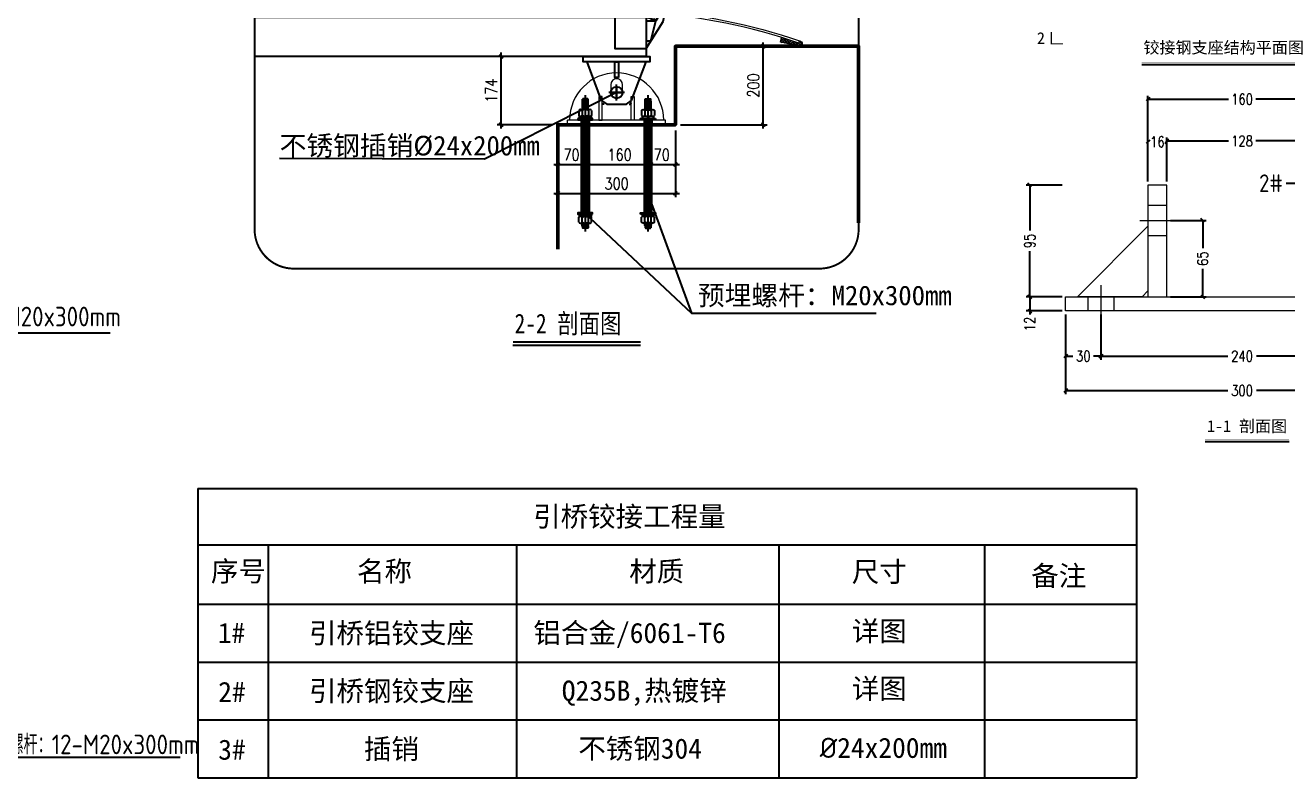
# Model space of a CAD drawing. Extents: x 15372 to 116961, y 24572 to 128109.
# Drawn here: x 33955 to 37174, y 28176 to 30095 of the extents above; entities that cross this region are included whole.
import ezdxf
from ezdxf import colors
from ezdxf.entities.mleader import LeaderData, LeaderLine
from ezdxf.math import Vec2, Vec3

# ---------------------------------------------------------------- set-up
doc = ezdxf.new("R2010")
doc.units = 0
doc.header["$LTSCALE"] = 1000
doc.header["$MEASUREMENT"] = 0
for name, pattern in [('CENTER', [2, 1.25, -0.25, 0.25, -0.25]), ('CENTER2', [28.575, 19.05, -3.175, 3.175, -3.175]), ('DASHDOT', [1, 0.5, -0.25, 0, -0.25]), ('DASHDOT2', [12.7, 6.35, -3.175, 0, -3.175]), ('DIVIDEX2', [63.5, 25.4, -12.7, 0, -12.7, 0, -12.7])]:
    doc.linetypes.add(name, pattern=pattern)
for name, color, linetype in [('100x100铝方通', 3, 'Continuous'), ('BS-Annectent', 115, 'Continuous'), ('BS-Index symbol', 35, 'Continuous'), ('hjh文字', 7, 'Continuous'), ('HR-dimension', 9, 'Continuous'), ('HR-Structure', 5, 'Continuous'), ('HR-Zhuliang', 3, 'Continuous'), ('打印图框', 255, 'Continuous'), ('标注', 9, 'Continuous'), ('连接端梁', 130, 'Continuous'), ('铝条', 31, 'Continuous'), ('铝横梁', 220, 'Continuous'), ('铝通', 4, 'Continuous')]:
    doc.layers.add(name, color=color, linetype=linetype)
for name, color, linetype, lineweight in [('图框', 7, 'Continuous', 13), ('结构', 52, 'Continuous', 18), ('铝斜撑', 241, 'Continuous', 9)]:
    doc.layers.add(name, color=color, linetype=linetype, lineweight=lineweight)
doc.styles.add('Arial', font='')
doc.styles.add('HZTXT', font='txtw.shx', dxfattribs={"width": 0.8, "bigfont": 'hztxtw.shx'})
doc.styles.get("Standard").update_dxf_attribs({"font": 'gbenor.shx', "bigfont": 'gbcbig.shx'})
doc.styles.add('宋体', font='')
doc.styles.add('工程字体', font='', dxfattribs={"width": 0.8})
doc.styles.get('Arial').set_extended_font_data('STXihei')
doc.styles.get('宋体').set_extended_font_data('SimSun')
doc.styles.get('工程字体').set_extended_font_data('SimSun')
doc.dimstyles.new('DIM-3', dxfattribs={"dimscale": 3, "dimtxt": 3, "dimasz": 1, "dimexe": 1, "dimexo": 1, "dimgap": 1, "dimtad": 0, "dimdec": 1, "dimrnd": 0.0005, "dimzin": 9, "dimdsep": 46, "dimtxsty": 'HZTXT', "dimblk": 'OBLIQUE', "dimcen": 0, "dimclrd": 9, "dimclre": 9, "dimclrt": 2, "dimazin": 2, "dimtfac": 1, "dimtdec": 1, "dimtofl": 0, "dimtmove": 0, "dimatfit": 3, "dimldrblk": 'OBLIQUE', "dimfxl": 1, "dimarcsym": 2})
doc.dimstyles.new('HR-A2-DIM10', dxfattribs={"dimscale": 10, "dimtxt": 3, "dimasz": 1, "dimexe": 1, "dimexo": 1.5, "dimgap": 1, "dimtad": 1, "dimdec": 1, "dimdsep": 46, "dimtxsty": 'HZTXT', "dimblk": 'ARCHTICK', "dimcen": 0, "dimdle": 1, "dimclrd": 256, "dimclre": 256, "dimclrt": 6, "dimadec": 1, "dimazin": 0, "dimtfac": 1, "dimtdec": 1, "dimtix": 1, "dimtmove": 2, "dimatfit": 3, "dimfxl": 15, "dimtolj": 1, "dimtzin": 0, "dimarcsym": 1})
doc.dimstyles.new('HR-A3-DIM5', dxfattribs={"dimscale": 5, "dimtxt": 3, "dimasz": 1, "dimexe": 1, "dimexo": 1.5, "dimgap": 1, "dimtad": 1, "dimdec": 1, "dimdsep": 46, "dimtxsty": 'HZTXT', "dimblk": 'ARCHTICK', "dimcen": 0, "dimdle": 1, "dimclrd": 256, "dimclre": 256, "dimclrt": 6, "dimadec": 1, "dimazin": 0, "dimtfac": 1, "dimtdec": 1, "dimtix": 1, "dimtmove": 2, "dimatfit": 3, "dimfxl": 1, "dimtolj": 1, "dimtzin": 0, "dimarcsym": 1})
doc.dimstyles.new('HR-BI-DIM5', dxfattribs={"dimscale": 6, "dimtxt": 5, "dimasz": 1, "dimexe": 1, "dimexo": 1.5, "dimgap": 2, "dimtad": 1, "dimdec": 1, "dimdsep": 46, "dimtxsty": 'HZTXT', "dimcen": 0, "dimdle": 1, "dimclrd": 256, "dimclre": 256, "dimclrt": 2, "dimadec": 1, "dimazin": 0, "dimtfac": 1, "dimtdec": 1, "dimtix": 1, "dimtmove": 2, "dimatfit": 3, "dimfxl": 1, "dimtfill": 1, "dimtolj": 1, "dimtzin": 0, "dimarcsym": 1})

# ---------------------------------------------------------------- blocks, each defined once
blk = doc.blocks.new('A$C46522D11')
for p, q in [((0, 17.1), (8.2, 25.2)), ((2.9, 12.7), (0.5, 15.1)), ((10.4, 12.2), (1.4, 21.3)), ((2.8, 12.8), (9.5, 19.5)), ((5, 12.2), (55.3, 12.2)), ((9.4, 20.3), (5.3, 24.5)), ((9.6, 19.3), (8.9, 25.2)), ((9.3, 12.2), (17.2, 20.1)), ((9.6, 19.3), (55.3, 24.4)), ((17.5, 12.2), (10.4, 19.4)), ((16.4, 12.2), (25.2, 21)), ((24.6, 12.2), (16.7, 20.1)), ((31.6, 12.2), (23.1, 20.8)), ((23.5, 12.2), (33.2, 21.9)), ((38.7, 12.2), (29.5, 21.5)), ((30.5, 12.2), (41.1, 22.8)), ((45.8, 12.2), (35.8, 22.2)), ((37.6, 12.2), (49.1, 23.7)), ((52.9, 12.2), (42.2, 22.9)), ((44.7, 12.2), (55.3, 22.8)), ((55.3, 16.9), (48.5, 23.6)), ((51.8, 12.2), (55.3, 15.7)), ((55.3, 24), (54.9, 24.4)), ((55.3, 12.2), (55.3, 24.4))]:
    blk.add_line(p, q)
at = {"color": 1, "linetype": 'CENTER', "ltscale": 10.16}
for p, q in [((372.9, 11), (394.9, 11)), ((383.9, 0), (383.9, 22))]:
    blk.add_line(p, q, dxfattribs=at)
blk.add_lwpolyline([(399.9, 5.2), (399.9, 25.2, 0.066496), (8.9, 25.2), (9.6, 19.3, -0.065854), (393.9, 19.9), (393.9, 5.2)], format="xyb", close=True)
for radius in [10, 7]:
    blk.add_circle((383.9, 11), radius)
for centre, radius, start, end in [((5, 17.2), 5, 165.5225, 270), ((8.9, 16.2), 9, 90, 165.5225)]:
    blk.add_arc(centre, radius, start, end)
blk = doc.blocks.new('A$C848c3b45')
at = {"layer": '图框', "lineweight": 0, "xscale": -1, "rotation": 359.6607206610116}
blk.add_blockref('A$C46522D11', (383.8, -13.3), dxfattribs=at)
blk = doc.blocks.new('_ArchTick')
at = {"color": 0, "linetype": 'ByBlock', "const_width": 0.4}
blk.add_lwpolyline([(-0.5, -0.5), (0.5, 0.5)], dxfattribs=at)
blk = doc.blocks.new('*D556')
at = {"layer": 'Defpoints', "color": 0, "ltscale": 1.5, "transparency": 16777216}
for p in [(35312.8, 29841, 0), (35612.8, 29841, 0), (35612.8, 29665.9)]:
    blk.add_point(p, dxfattribs=at)
at = {"layer": 'HR-dimension', "lineweight": -2, "ltscale": 1.5, "transparency": 16777216}
for p, q in [((35312.8, 29826), (35312.8, 29655.9)), ((35612.8, 29826), (35612.8, 29655.9)), ((35302.8, 29665.9), (35622.8, 29665.9))]:
    blk.add_line(p, q, dxfattribs=at)
at = {"layer": 'HR-dimension', "lineweight": -2, "ltscale": 1.5, "transparency": 16777216, "xscale": 10, "yscale": 10, "zscale": 10, "rotation": 180}
blk.add_blockref('_ArchTick', (35312.8, 29665.9), dxfattribs=at)
at = {"layer": 'HR-dimension', "lineweight": -2, "ltscale": 1.5, "transparency": 16777216, "xscale": 10, "yscale": 10, "zscale": 10}
blk.add_blockref('_ArchTick', (35612.8, 29665.9), dxfattribs=at)
at = {"layer": 'HR-dimension', "color": 6, "ltscale": 1.5, "transparency": 16777216, "insert": (35462.8, 29690.9), "char_height": 30, "attachment_point": 5, "style": 'HZTXT'}
blk.add_mtext('\\A1;300', dxfattribs=at)
blk = doc.blocks.new('*D557')
at = {"layer": 'Defpoints', "color": 0, "ltscale": 1.5, "transparency": 16777216}
for p in [(35612.8, 30041, 0), (35836.6, 30041), (35610.3, 29841, 0)]:
    blk.add_point(p, dxfattribs=at)
at = {"layer": 'HR-dimension', "lineweight": -2, "ltscale": 1.5, "transparency": 16777216}
for p, q in [((35627.8, 30041), (35846.6, 30041)), ((35836.6, 29831), (35836.6, 30051)), ((35625.3, 29841), (35846.6, 29841))]:
    blk.add_line(p, q, dxfattribs=at)
at = {"layer": 'HR-dimension', "lineweight": -2, "ltscale": 1.5, "transparency": 16777216, "xscale": 10, "yscale": 10, "zscale": 10}
for p, rotation in [((35836.6, 30041), 90), ((35836.6, 29841), 270)]:
    blk.add_blockref('_ArchTick', p, dxfattribs=dict(at, rotation=rotation))
at = {"layer": 'HR-dimension', "color": 6, "ltscale": 1.5, "transparency": 16777216, "insert": (35811.6, 29941), "char_height": 30, "attachment_point": 5, "rotation": 90, "style": 'HZTXT'}
blk.add_mtext('\\A1;200', dxfattribs=at)
blk = doc.blocks.new('*D490')
at = {"layer": 'Defpoints', "color": 0, "ltscale": 1.5, "transparency": 16777216}
for p in [(35168.2, 30015), (35372.8, 30015, 0), (35312.8, 29841, 0)]:
    blk.add_point(p, dxfattribs=at)
at = {"layer": 'HR-dimension', "lineweight": -2, "ltscale": 1.5, "transparency": 16777216}
for p, q in [((35357.8, 30015), (35158.2, 30015)), ((35168.2, 29831), (35168.2, 30025)), ((35297.8, 29841), (35158.2, 29841))]:
    blk.add_line(p, q, dxfattribs=at)
at = {"layer": 'HR-dimension', "lineweight": -2, "ltscale": 1.5, "transparency": 16777216, "xscale": 10, "yscale": 10, "zscale": 10}
for p, rotation in [((35168.2, 30015), 90), ((35168.2, 29841), 270)]:
    blk.add_blockref('_ArchTick', p, dxfattribs=dict(at, rotation=rotation))
at = {"layer": 'HR-dimension', "color": 6, "ltscale": 1.5, "transparency": 16777216, "insert": (35143.2, 29928), "char_height": 30, "attachment_point": 5, "rotation": 90, "style": 'HZTXT'}
blk.add_mtext('\\A1;174', dxfattribs=at)
blk = doc.blocks.new('*U271')
blk.add_line((0, 0), (32.53, 0))
at = {"const_width": 0.5}
blk.add_lwpolyline([(0, 0.75), (32.53, 0.75)], dxfattribs=at)
at = {"style": '工程字体', "width": 0.8}
blk.add_attdef('图名标注', (0.42, 3), '', height=5, dxfattribs=at)
blk = doc.blocks.new('*D495')
at = {"layer": 'Defpoints', "color": 0, "ltscale": 1.5, "transparency": 16777216}
for p in [(35312.8, 29841, 0), (35382.8, 29841, 0), (35382.8, 29739.6)]:
    blk.add_point(p, dxfattribs=at)
at = {"layer": 'HR-dimension', "lineweight": -2, "ltscale": 1.5, "transparency": 16777216}
for p, q in [((35312.8, 29826), (35312.8, 29729.6)), ((35382.8, 29826), (35382.8, 29729.6)), ((35302.8, 29739.6), (35392.8, 29739.6))]:
    blk.add_line(p, q, dxfattribs=at)
at = {"layer": 'HR-dimension', "lineweight": -2, "ltscale": 1.5, "transparency": 16777216, "xscale": 10, "yscale": 10, "zscale": 10, "rotation": 180}
blk.add_blockref('_ArchTick', (35312.8, 29739.6), dxfattribs=at)
at = {"layer": 'HR-dimension', "lineweight": -2, "ltscale": 1.5, "transparency": 16777216, "xscale": 10, "yscale": 10, "zscale": 10}
blk.add_blockref('_ArchTick', (35382.8, 29739.6), dxfattribs=at)
at = {"layer": 'HR-dimension', "color": 6, "ltscale": 1.5, "transparency": 16777216, "insert": (35347.8, 29764.6), "char_height": 30, "attachment_point": 5, "style": 'HZTXT'}
blk.add_mtext('\\A1;70', dxfattribs=at)
blk = doc.blocks.new('*D496')
at = {"layer": 'Defpoints', "color": 0, "ltscale": 1.5, "transparency": 16777216}
for p in [(35390.3, 29841, 0), (35550.3, 29808, 0), (35550.3, 29739.6)]:
    blk.add_point(p, dxfattribs=at)
at = {"layer": 'HR-dimension', "lineweight": -2, "ltscale": 1.5, "transparency": 16777216}
for p, q in [((35390.3, 29826), (35390.3, 29729.6)), ((35550.3, 29793), (35550.3, 29729.6)), ((35380.3, 29739.6), (35560.3, 29739.6))]:
    blk.add_line(p, q, dxfattribs=at)
at = {"layer": 'HR-dimension', "lineweight": -2, "ltscale": 1.5, "transparency": 16777216, "xscale": 10, "yscale": 10, "zscale": 10, "rotation": 180}
blk.add_blockref('_ArchTick', (35390.3, 29739.6), dxfattribs=at)
at = {"layer": 'HR-dimension', "lineweight": -2, "ltscale": 1.5, "transparency": 16777216, "xscale": 10, "yscale": 10, "zscale": 10}
blk.add_blockref('_ArchTick', (35550.3, 29739.6), dxfattribs=at)
at = {"layer": 'HR-dimension', "color": 6, "ltscale": 1.5, "transparency": 16777216, "insert": (35470.3, 29764.6), "char_height": 30, "attachment_point": 5, "style": 'HZTXT'}
blk.add_mtext('\\A1;160', dxfattribs=at)
blk = doc.blocks.new('*D497')
at = {"layer": 'Defpoints', "color": 0, "ltscale": 1.5, "transparency": 16777216}
for p in [(35542.8, 29841, 0), (35612.8, 29841, 0), (35612.8, 29739.6)]:
    blk.add_point(p, dxfattribs=at)
at = {"layer": 'HR-dimension', "lineweight": -2, "ltscale": 1.5, "transparency": 16777216}
for p, q in [((35542.8, 29826), (35542.8, 29729.6)), ((35612.8, 29826), (35612.8, 29729.6)), ((35532.8, 29739.6), (35622.8, 29739.6))]:
    blk.add_line(p, q, dxfattribs=at)
at = {"layer": 'HR-dimension', "lineweight": -2, "ltscale": 1.5, "transparency": 16777216, "xscale": 10, "yscale": 10, "zscale": 10, "rotation": 180}
blk.add_blockref('_ArchTick', (35542.8, 29739.6), dxfattribs=at)
at = {"layer": 'HR-dimension', "lineweight": -2, "ltscale": 1.5, "transparency": 16777216, "xscale": 10, "yscale": 10, "zscale": 10}
blk.add_blockref('_ArchTick', (35612.8, 29739.6), dxfattribs=at)
at = {"layer": 'HR-dimension', "color": 6, "ltscale": 1.5, "transparency": 16777216, "insert": (35577.8, 29764.6), "char_height": 30, "attachment_point": 5, "style": 'HZTXT'}
blk.add_mtext('\\A1;70', dxfattribs=at)
blk = doc.blocks.new('A$C53155591')
at = {"layer": 'BS-Annectent'}
for p, q in [((8.8, 0.4), (3.9, 2.2)), ((24, 16.3), (11.3, 16.3)), ((24, 8.2), (11.3, 8.2)), ((8.8, -2.2), (3.9, -0.4)), ((24, -8.2), (11.3, -8.2)), ((24, -16.3), (11.3, -16.3))]:
    blk.add_line(p, q, dxfattribs=at)
for points in [[(3.9, -18.8), (0, -18.8), (0, 18.8), (3.9, 18.8)], [(8.8, -14.7), (8.8, 14.7), (3.9, 14.7), (3.9, -14.7)]]:
    blk.add_lwpolyline(points, close=True, dxfattribs=at)
for points in [[(11.3, 16.3, 0.612824), (11.3, 8.2, 0.305874), (11.3, -8.2, 0.612824), (11.3, -16.3)], [(24, 16.3, -0.612824), (24, 8.2, -0.305874), (24, -8.2, -0.612824), (24, -16.3)]]:
    blk.add_lwpolyline(points, format="xyb", dxfattribs=at)
blk = doc.blocks.new('A$C3497b61f')
at = {"color": 1, "linetype": 'DASHDOT2'}
blk.add_line((-309.5, 0), (37.4, 0), dxfattribs=at)
at = {"layer": 'BS-Annectent'}
for p, q in [((-300.6, -5.4), (-300.6, 5.4)), ((-294.1, 7.2), (-299.6, 7.2)), ((-294.8, 3.6), (-299.6, 3.6)), ((-294.2, -9.4), (-293, 9.4)), ((-291.1, -9.4), (-289.8, 9.4)), ((-287.9, -9.4), (-286.7, 9.4)), ((-284.8, -9.4), (-283.5, 9.4)), ((-281.7, -9.4), (-280.4, 9.4)), ((-278.5, -9.4), (-277.3, 9.4)), ((-275.4, -9.4), (-274.1, 9.4)), ((-246.6, -0.5), (-245.9, 9.4)), ((-245.9, 9.4), (-246.6, 8.2)), ((-244.4, 6.3), (-245.9, 9.4)), ((-244.4, 6.3), (-245.3, -6.3)), ((-244, -9.4), (-242.8, 9.4)), ((-240.9, -9.4), (-239.6, 9.4)), ((-237.7, -9.4), (-236.5, 9.4)), ((-234.6, -9.4), (-233.3, 9.4)), ((-231.5, -9.4), (-230.2, 9.4)), ((-228.3, -9.4), (-227.1, 9.4)), ((-225.2, -9.4), (-223.9, 9.4)), ((-222, -9.4), (-220.8, 9.4)), ((-218.9, -9.4), (-217.7, 9.4)), ((-215.8, -9.4), (-214.5, 9.4)), ((-212.6, -9.4), (-211.4, 9.4)), ((-209.5, -9.4), (-208.3, 9.4)), ((-206.4, -9.4), (-205.1, 9.4)), ((-203.2, -9.4), (-202, 9.4)), ((-200.1, -9.4), (-198.8, 9.4)), ((-196.9, -9.4), (-195.7, 9.4)), ((-193.8, -9.4), (-192.6, 9.4)), ((-190.7, -9.4), (-189.4, 9.4)), ((-187.5, -9.4), (-186.3, 9.4)), ((-184.4, -9.4), (-183.2, 9.4)), ((-181.3, -9.4), (-180, 9.4)), ((-178.1, -9.4), (-176.9, 9.4)), ((-175, -9.4), (-173.7, 9.4)), ((-171.9, -9.4), (-170.6, 9.4)), ((-168.7, -9.4), (-167.5, 9.4)), ((-165.6, -9.4), (-164.3, 9.4)), ((-162.4, -9.4), (-161.2, 9.4)), ((-159.3, -9.4), (-158.1, 9.4)), ((-156.2, -9.4), (-154.9, 9.4)), ((-153, -9.4), (-151.8, 9.4)), ((-149.9, -9.4), (-148.6, 9.4)), ((-147.2, 6.3), (-148.6, 9.4)), ((-147.2, 6.3), (-148.1, -6.3)), ((-146.8, -9.4), (-145.5, 9.4)), ((-143.6, -9.4), (-142.4, 9.4)), ((-140.5, -9.4), (-139.2, 9.4)), ((-137.3, -9.4), (-136.1, 9.4)), ((-134.2, -9.4), (-133, 9.4)), ((-131.1, -9.4), (-129.8, 9.4)), ((-127.9, -9.4), (-126.7, 9.4)), ((-124.8, -9.4), (-123.5, 9.4)), ((-121.7, -9.4), (-120.4, 9.4)), ((-118.5, -9.4), (-117.3, 9.4)), ((-115.8, 6.3), (-116.7, -6.3)), ((-115.4, -9.4), (-114.1, 9.4)), ((-112.2, -9.4), (-111, 9.4)), ((-109.1, -9.4), (-107.9, 9.4)), ((-106, -9.4), (-104.7, 9.4)), ((-102.8, -9.4), (-101.6, 9.4)), ((-99.7, -9.4), (-98.4, 9.4)), ((-96.6, -9.4), (-95.3, 9.4)), ((-93.4, -9.4), (-92.2, 9.4)), ((-90.3, -9.4), (-89, 9.4)), ((-87.1, -9.4), (-85.9, 9.4)), ((-84, -9.4), (-82.8, 9.4)), ((-80.9, -9.4), (-79.6, 9.4)), ((-77.7, -9.4), (-76.5, 9.4)), ((-74.6, -9.4), (-73.3, 9.4)), ((-71.5, -9.4), (-70.2, 9.4)), ((-68.3, -9.4), (-67.1, 9.4)), ((-65.2, -9.4), (-63.9, 9.4)), ((-62, -9.4), (-60.8, 9.4)), ((-58.9, -9.4), (-57.7, 9.4)), ((-55.8, -9.4), (-54.5, 9.4)), ((-52.6, -9.4), (-51.4, 9.4)), ((-49.5, -9.4), (-48.3, 9.4)), ((-46.4, -9.4), (-45.1, 9.4)), ((-43.2, -9.4), (-42, 9.4)), ((-40.1, -9.4), (-38.8, 9.4)), ((-36.9, -9.4), (-35.7, 9.4)), ((-33.8, -9.4), (-32.6, 9.4)), ((-30.7, -9.4), (-29.4, 9.4)), ((-27.5, -9.4), (-26.3, 9.4)), ((-24.4, -9.4), (-23.2, 9.4)), ((-21.3, -9.4), (-20, 9.4)), ((-18.1, -9.4), (-16.9, 9.4)), ((-15, -9.4), (-13.7, 9.4)), ((-12.3, 6.3), (-13.2, -6.3)), ((-10.6, 9.4), (-12.3, 6.3)), ((-11.9, -9.4), (-10.6, 9.4)), ((-10, 8.1), (-10.6, 9.4)), ((-1.2, 0.4), (-6.1, 2.2)), ((-1.2, 12.2), (-1.2, -12.2)), ((14, 16.3), (1.3, 16.3)), ((14, 8.2), (1.3, 8.2)), ((16.5, 12.2), (16.5, -12.2)), ((17.4, 6.3), (16.5, 8.2)), ((17.4, 6.3), (16.5, -6.3)), ((19.1, 9.4), (17.4, 6.3)), ((19.1, 9.4), (17.8, -9.4)), ((20.5, 6.3), (19.1, 9.4)), ((20.5, 6.3), (19.6, -6.3)), ((22.2, 9.4), (20.5, 6.3)), ((22.2, 9.4), (21, -9.4)), ((23.7, 6.3), (22.2, 9.4)), ((23.7, 6.3), (22.8, -6.3)), ((23.2, 7.2), (28.5, 7.2)), ((23.5, 3.6), (28.5, 3.6)), ((29.4, -5.4), (29.4, 5.4)), ((-295.3, -3.6), (-299.6, -3.6)), ((-295.1, -7.2), (-299.6, -7.2)), ((-245.3, -6.3), (-246.6, -8.4)), ((-11.9, -9.4), (-13.2, -6.3)), ((-10, -6.3), (-11.9, -9.4)), ((-10, -5.7), (-10, -6.3)), ((-1.2, -2.2), (-6.1, -0.4)), ((14, -8.2), (1.3, -8.2)), ((14, -16.3), (1.3, -16.3)), ((17.8, -9.4), (16.5, -6.3)), ((19.6, -6.3), (17.8, -9.4)), ((21, -9.4), (19.6, -6.3)), ((22.8, -6.3), (21, -9.4)), ((22.2, -7.2), (28.5, -7.2)), ((23, -3.6), (28.5, -3.6))]:
    blk.add_line(p, q, dxfattribs=at)
for points in [[(-299.6, -7.2, -0.516475), (-299.6, -3.6, -0.258238), (-299.6, 3.6, -0.516475), (-299.6, 7.2)], [(1.3, 16.3, 0.612824), (1.3, 8.2, 0.305874), (1.3, -8.2, 0.612824), (1.3, -16.3)], [(14, 16.3, -0.612824), (14, 8.2, -0.305874), (14, -8.2, -0.612824), (14, -16.3)], [(28.5, -7.2, 0.516475), (28.5, -3.6, 0.258238), (28.5, 3.6, 0.516475), (28.5, 7.2)]]:
    blk.add_lwpolyline(points, format="xyb", dxfattribs=at)
blk.add_lwpolyline([(-10, 9.9), (-246.6, 9.9), (-246.6, -9.9), (-10, -9.9)], dxfattribs=at)
for points in [[(-6.1, -18.8), (-10, -18.8), (-10, 18.8), (-6.1, 18.8)], [(-1.2, -14.7), (-1.2, 14.7), (-6.1, 14.7), (-6.1, -14.7)]]:
    blk.add_lwpolyline(points, close=True, dxfattribs=at)
at = {"layer": 'HR-dimension', "rotation": 180}
blk.add_blockref('A$C53155591', (-246.6, 0), dxfattribs=at)
blk = doc.blocks.new('A$C148601bc')
at = {"layer": 'HR-dimension'}
blk.add_lwpolyline([(-5.8, -50), (6.7, 0), (-18.3, 0), (-18.3, -50)], close=True, dxfattribs=at)
blk = doc.blocks.new('A$Cea697e5a')
blk.add_circle((20.8, 150), 7)
at = {"layer": '100x100铝方通'}
for points in [[(0, 150), (0, 1000), (-350, 1350), (-998.2, 1350)], [(-391.4, 1250), (-350, 1350)], [(-100, 150), (-100, 958.6), (-391.4, 1250), (-998.2, 1250)], [(-100, 958.6), (0, 1000)]]:
    blk.add_lwpolyline(points, dxfattribs=at)
at = {"layer": 'HR-Zhuliang'}
blk.add_lwpolyline([(-998.2, 150), (0, 150), (0, 50), (-998.2, 50)], dxfattribs=at)
at = {"layer": '铝斜撑'}
for points in [[(-611, 1250), (-971, 150)], [(-526.8, 1250), (-886.8, 150)]]:
    blk.add_lwpolyline(points, dxfattribs=at)
at = {"layer": '铝条'}
for points in [[(-998.2, 900), (-100, 900), (-100, 950), (-998.2, 950)], [(-998.2, 500), (-100, 500), (-100, 550), (-998.2, 550)]]:
    blk.add_lwpolyline(points, dxfattribs=at)
at = {"layer": '铝通'}
blk.add_lwpolyline([(43.6, 139.6, 0.668622), (12.1, 173.4), (-80, 150), (-80, 70), (0, 70)], format="xyb", close=True, dxfattribs=at)
at = {"layer": 'HR-dimension'}
blk.add_blockref('A$C148601bc', (18.3, 140), dxfattribs=at)
blk = doc.blocks.new('A$Ccc0192b6')
for p, q in [((-38.3, -112.6), (-75, -14)), ((38.3, -112.6), (75, -14)), ((-38.3, -112.6), (-25, -122)), ((-25, -122), (25, -122)), ((25, -122), (38.3, -112.6))]:
    blk.add_line(p, q)
at = {"color": 1, "linetype": 'CENTER2'}
for p, q in [((20.3, -92), (-20.3, -92)), ((0, -112.3), (0, -71.7))]:
    blk.add_line(p, q, dxfattribs=at)
at = {"color": 1, "linetype": 'CENTER', "ltscale": 0.52}
for p, q in [((-16.5, -92), (16.5, -92)), ((0, -75.5), (0, -108.5))]:
    blk.add_line(p, q, dxfattribs=at)
blk.add_lwpolyline([(-85, 0), (85, 0), (85, -14), (-85, -14)], close=True)
at = {"layer": 'HR-dimension', "color": 6}
blk.add_lwpolyline([(5, -54), (-5, -54), (-5, -14), (5, -14)], close=True, dxfattribs=at)
at = {"layer": 'HR-dimension', "ltscale": 10}
blk.add_circle((0, -92), 15, dxfattribs=at)
at = {"layer": '结构', "color": 1, "linetype": 'DASHDOT', "ltscale": 10}
for p, q in [((-80, -152), (-80, -184)), ((80, -152), (80, -184))]:
    blk.add_line(p, q, dxfattribs=at)
at = {"layer": '结构', "color": 4}
for p, q in [((-125, -174), (-125, -162)), ((125, -162), (-125, -162)), ((125, -174), (-125, -174)), ((125, -174), (125, -162))]:
    blk.add_line(p, q, dxfattribs=at)
at = {"layer": '结构', "color": 1, "linetype": 'DASHDOT', "ltscale": 20}
for p, q in [((-91, -162), (-91, -174)), ((-69, -162), (-69, -174)), ((69, -162), (69, -174)), ((91, -162), (91, -174))]:
    blk.add_line(p, q, dxfattribs=at)
at = {"layer": '结构', "color": 4}
blk.add_lwpolyline([(-15, -72), (-15, -92, 1), (15, -92), (15, -72, 1)], format="xyb", close=True, dxfattribs=at)
for points in [[(-37, -162), (-37, -102), (-45, -102), (-45, -162)], [(37, -162), (37, -102), (45, -102), (45, -162)]]:
    blk.add_lwpolyline(points, close=True, dxfattribs=at)
blk.add_arc((0, -162), 120, 0, 180, dxfattribs=at)
at = {"layer": '铝横梁', "color": 0}
for p, q in [((-36, -119.3), (-35, -122)), ((-32.1, -122), (-35, -122)), ((32.1, -122), (35, -122)), ((36, -119.3), (35, -122))]:
    blk.add_line(p, q, dxfattribs=at)
blk = doc.blocks.new('_Oblique')
at = {"color": 0, "linetype": 'ByBlock', "lineweight": -2}
blk.add_line((-0.5, -0.5), (0.5, 0.5), dxfattribs=at)
blk = doc.blocks.new('*D568')
at = {"layer": 'Defpoints', "color": 0, "ltscale": 10, "transparency": 16777216}
for p in [(38611.1, -4999.5), (38595.1, -5036.3), (38611.1, -5036.3)]:
    blk.add_point(p, dxfattribs=at)
at = {"layer": 'HR-dimension', "color": 9, "lineweight": -2, "ltscale": 10, "transparency": 16777216}
for p, q in [((38595.1, -5033.3), (38595.1, -4996.5)), ((38595.1, -4999.5), (38595.1, -4999.5)), ((38611.1, -5033.3), (38611.1, -4996.5)), ((38611.1, -4999.5), (38611.1, -4999.5))]:
    blk.add_line(p, q, dxfattribs=at)
at = {"layer": 'HR-dimension', "color": 9, "lineweight": -2, "ltscale": 10, "transparency": 16777216, "xscale": 3, "yscale": 3, "zscale": 3, "rotation": 180}
blk.add_blockref('_Oblique', (38595.1, -4999.5), dxfattribs=at)
at = {"layer": 'HR-dimension', "color": 9, "lineweight": -2, "ltscale": 10, "transparency": 16777216, "xscale": 3, "yscale": 3, "zscale": 3}
blk.add_blockref('_Oblique', (38611.1, -4999.5), dxfattribs=at)
at = {"layer": 'HR-dimension', "color": 2, "ltscale": 10, "transparency": 16777216, "insert": (38603.1, -4999.5), "char_height": 9, "attachment_point": 5, "style": 'HZTXT'}
blk.add_mtext('16', dxfattribs=at)
blk = doc.blocks.new('*D569')
at = {"layer": 'Defpoints', "color": 0, "ltscale": 10, "transparency": 16777216}
for p in [(38739.1, -4998.8), (38611.1, -5036.3), (38739.1, -5036.3)]:
    blk.add_point(p, dxfattribs=at)
at = {"layer": 'HR-dimension', "color": 9, "lineweight": -2, "ltscale": 10, "transparency": 16777216}
for p, q in [((38611.1, -5033.3), (38611.1, -4995.8)), ((38611.1, -4998.8), (38663.5, -4998.8)), ((38739.1, -4998.8), (38686.7, -4998.8)), ((38739.1, -5033.3), (38739.1, -4995.8))]:
    blk.add_line(p, q, dxfattribs=at)
at = {"layer": 'HR-dimension', "color": 9, "lineweight": -2, "ltscale": 10, "transparency": 16777216, "xscale": 3, "yscale": 3, "zscale": 3, "rotation": 180}
blk.add_blockref('_Oblique', (38611.1, -4998.8), dxfattribs=at)
at = {"layer": 'HR-dimension', "color": 9, "lineweight": -2, "ltscale": 10, "transparency": 16777216, "xscale": 3, "yscale": 3, "zscale": 3}
blk.add_blockref('_Oblique', (38739.1, -4998.8), dxfattribs=at)
at = {"layer": 'HR-dimension', "color": 2, "ltscale": 10, "transparency": 16777216, "insert": (38675.1, -4998.8), "char_height": 9, "attachment_point": 5, "style": 'HZTXT'}
blk.add_mtext('128', dxfattribs=at)
blk = doc.blocks.new('*D571')
at = {"layer": 'Defpoints', "color": 0, "ltscale": 10, "transparency": 16777216}
for p in [(38611.1, -5066.3), (38641.6, -5066.3), (38611.1, -5131.3)]:
    blk.add_point(p, dxfattribs=at)
at = {"layer": 'HR-dimension', "color": 9, "lineweight": -2, "ltscale": 10, "transparency": 16777216}
for p, q in [((38614.1, -5066.3), (38644.6, -5066.3)), ((38641.6, -5066.3), (38641.6, -5089.9)), ((38641.6, -5131.3), (38641.6, -5107.6)), ((38614.1, -5131.3), (38644.6, -5131.3))]:
    blk.add_line(p, q, dxfattribs=at)
at = {"layer": 'HR-dimension', "color": 9, "lineweight": -2, "ltscale": 10, "transparency": 16777216, "xscale": 3, "yscale": 3, "zscale": 3}
for p, rotation in [((38641.6, -5066.3), 90), ((38641.6, -5131.3), 270)]:
    blk.add_blockref('_Oblique', p, dxfattribs=dict(at, rotation=rotation))
at = {"layer": 'HR-dimension', "color": 2, "ltscale": 10, "transparency": 16777216, "insert": (38641.6, -5098.8), "char_height": 9, "attachment_point": 5, "rotation": 90, "style": 'HZTXT'}
blk.add_mtext('65', dxfattribs=at)
blk = doc.blocks.new('*D643')
at = {"layer": 'Defpoints', "color": 0, "ltscale": 10, "transparency": 16777216}
for p in [(38525.1, -5143.3), (38825.1, -5143.3), (38825.1, -5211)]:
    blk.add_point(p, dxfattribs=at)
at = {"layer": 'HR-dimension', "color": 9, "lineweight": -2, "ltscale": 10, "transparency": 16777216}
for p, q in [((38525.1, -5146.3), (38525.1, -5214)), ((38825.1, -5146.3), (38825.1, -5214)), ((38525.1, -5211), (38662.9, -5211)), ((38825.1, -5211), (38687.4, -5211))]:
    blk.add_line(p, q, dxfattribs=at)
at = {"layer": 'HR-dimension', "color": 9, "lineweight": -2, "ltscale": 10, "transparency": 16777216, "xscale": 3, "yscale": 3, "zscale": 3, "rotation": 180}
blk.add_blockref('_Oblique', (38525.1, -5211), dxfattribs=at)
at = {"layer": 'HR-dimension', "color": 9, "lineweight": -2, "ltscale": 10, "transparency": 16777216, "xscale": 3, "yscale": 3, "zscale": 3}
blk.add_blockref('_Oblique', (38825.1, -5211), dxfattribs=at)
at = {"layer": 'HR-dimension', "color": 2, "ltscale": 10, "transparency": 16777216, "insert": (38675.1, -5211), "char_height": 9, "attachment_point": 5, "style": 'HZTXT'}
blk.add_mtext('300', dxfattribs=at)
blk = doc.blocks.new('*D572')
at = {"layer": 'Defpoints', "color": 0, "ltscale": 10, "transparency": 16777216}
for p in [(38755.1, -4963.3), (38595.1, -5036.3), (38755.1, -5036.3)]:
    blk.add_point(p, dxfattribs=at)
at = {"layer": 'HR-dimension', "color": 9, "lineweight": -2, "ltscale": 10, "transparency": 16777216}
for p, q in [((38595.1, -5033.3), (38595.1, -4960.3)), ((38595.1, -4963.3), (38663.5, -4963.3)), ((38755.1, -4963.3), (38686.7, -4963.3)), ((38755.1, -5033.3), (38755.1, -4960.3))]:
    blk.add_line(p, q, dxfattribs=at)
at = {"layer": 'HR-dimension', "color": 9, "lineweight": -2, "ltscale": 10, "transparency": 16777216, "xscale": 3, "yscale": 3, "zscale": 3, "rotation": 180}
blk.add_blockref('_Oblique', (38595.1, -4963.3), dxfattribs=at)
at = {"layer": 'HR-dimension', "color": 9, "lineweight": -2, "ltscale": 10, "transparency": 16777216, "xscale": 3, "yscale": 3, "zscale": 3}
blk.add_blockref('_Oblique', (38755.1, -4963.3), dxfattribs=at)
at = {"layer": 'HR-dimension', "color": 2, "ltscale": 10, "transparency": 16777216, "insert": (38675.1, -4963.3), "char_height": 9, "attachment_point": 5, "style": 'HZTXT'}
blk.add_mtext('160', dxfattribs=at)
blk = doc.blocks.new('*D590')
at = {"layer": 'Defpoints', "color": 0, "ltscale": 10, "transparency": 16777216}
for p in [(38525.1, -5143.3), (38555.1, -5143.3), (38555.1, -5181.7)]:
    blk.add_point(p, dxfattribs=at)
at = {"layer": 'HR-dimension', "color": 9, "lineweight": -2, "ltscale": 10, "transparency": 16777216}
for p, q in [((38525.1, -5146.3), (38525.1, -5184.7)), ((38555.1, -5146.3), (38555.1, -5184.7)), ((38525.1, -5181.7), (38531.3, -5181.7)), ((38555.1, -5181.7), (38548.9, -5181.7))]:
    blk.add_line(p, q, dxfattribs=at)
at = {"layer": 'HR-dimension', "color": 9, "lineweight": -2, "ltscale": 10, "transparency": 16777216, "xscale": 3, "yscale": 3, "zscale": 3, "rotation": 180}
blk.add_blockref('_Oblique', (38525.1, -5181.7), dxfattribs=at)
at = {"layer": 'HR-dimension', "color": 9, "lineweight": -2, "ltscale": 10, "transparency": 16777216, "xscale": 3, "yscale": 3, "zscale": 3}
blk.add_blockref('_Oblique', (38555.1, -5181.7), dxfattribs=at)
at = {"layer": 'HR-dimension', "color": 2, "ltscale": 10, "transparency": 16777216, "insert": (38540.1, -5181.7), "char_height": 9, "attachment_point": 5, "style": 'HZTXT'}
blk.add_mtext('30', dxfattribs=at)
blk = doc.blocks.new('*D591')
at = {"layer": 'Defpoints', "color": 0, "ltscale": 10, "transparency": 16777216}
for p in [(38555.1, -5143.3), (38795.1, -5143.3), (38795.1, -5181.7)]:
    blk.add_point(p, dxfattribs=at)
at = {"layer": 'HR-dimension', "color": 9, "lineweight": -2, "ltscale": 10, "transparency": 16777216}
for p, q in [((38555.1, -5146.3), (38555.1, -5184.7)), ((38795.1, -5146.3), (38795.1, -5184.7)), ((38555.1, -5181.7), (38662.9, -5181.7)), ((38795.1, -5181.7), (38687.4, -5181.7))]:
    blk.add_line(p, q, dxfattribs=at)
at = {"layer": 'HR-dimension', "color": 9, "lineweight": -2, "ltscale": 10, "transparency": 16777216, "xscale": 3, "yscale": 3, "zscale": 3, "rotation": 180}
blk.add_blockref('_Oblique', (38555.1, -5181.7), dxfattribs=at)
at = {"layer": 'HR-dimension', "color": 9, "lineweight": -2, "ltscale": 10, "transparency": 16777216, "xscale": 3, "yscale": 3, "zscale": 3}
blk.add_blockref('_Oblique', (38795.1, -5181.7), dxfattribs=at)
at = {"layer": 'HR-dimension', "color": 2, "ltscale": 10, "transparency": 16777216, "insert": (38675.1, -5181.7), "char_height": 9, "attachment_point": 5, "style": 'HZTXT'}
blk.add_mtext('240', dxfattribs=at)
blk = doc.blocks.new('*D659')
at = {"layer": 'Defpoints', "color": 0, "ltscale": 10, "transparency": 16777216}
for p in [(38494.6, -5036.3), (38525.1, -5036.3), (38525.1, -5131.3)]:
    blk.add_point(p, dxfattribs=at)
at = {"layer": 'HR-dimension', "color": 9, "lineweight": -2, "ltscale": 10, "transparency": 16777216}
for p, q in [((38522.1, -5036.3), (38491.6, -5036.3)), ((38494.6, -5036.3), (38494.6, -5074.9)), ((38494.6, -5131.3), (38494.6, -5092.6)), ((38522.1, -5131.3), (38491.6, -5131.3))]:
    blk.add_line(p, q, dxfattribs=at)
at = {"layer": 'HR-dimension', "color": 9, "lineweight": -2, "ltscale": 10, "transparency": 16777216, "xscale": 3, "yscale": 3, "zscale": 3}
for p, rotation in [((38494.6, -5036.3), 90), ((38494.6, -5131.3), 270)]:
    blk.add_blockref('_Oblique', p, dxfattribs=dict(at, rotation=rotation))
at = {"layer": 'HR-dimension', "color": 2, "ltscale": 10, "transparency": 16777216, "insert": (38494.6, -5083.8), "char_height": 9, "attachment_point": 5, "rotation": 90, "style": 'HZTXT'}
blk.add_mtext('95', dxfattribs=at)
blk = doc.blocks.new('*D660')
at = {"layer": 'Defpoints', "color": 0, "ltscale": 10, "transparency": 16777216}
for p in [(38525.1, -5131.3), (38494.6, -5143.3), (38525.1, -5143.3)]:
    blk.add_point(p, dxfattribs=at)
at = {"layer": 'HR-dimension', "color": 9, "lineweight": -2, "ltscale": 10, "transparency": 16777216}
for p, q in [((38522.1, -5131.3), (38491.6, -5131.3)), ((38494.6, -5131.3), (38494.6, -5143.3)), ((38522.1, -5143.3), (38491.6, -5143.3)), ((38494.6, -5143.3), (38494.6, -5146.3))]:
    blk.add_line(p, q, dxfattribs=at)
at = {"layer": 'HR-dimension', "color": 9, "lineweight": -2, "ltscale": 10, "transparency": 16777216, "xscale": 3, "yscale": 3, "zscale": 3}
for p, rotation in [((38494.6, -5131.3), 90), ((38494.6, -5143.3), 270)]:
    blk.add_blockref('_Oblique', p, dxfattribs=dict(at, rotation=rotation))
at = {"layer": 'HR-dimension', "color": 2, "ltscale": 10, "transparency": 16777216, "insert": (38494.6, -5154.4), "char_height": 9, "attachment_point": 5, "rotation": 90, "style": 'HZTXT'}
blk.add_mtext('12', dxfattribs=at)
blk = doc.blocks.new('sdfsdgfhgtghy')
at = {"layer": 'hjh文字'}
for p, q in [((32926.5, -3666.2, 0), (32926.5, -4035.1, 0)), ((32926.5, -3666.2, 0), (34123.6, -3666.2, 0)), ((34123.6, -3666.2, 0), (34123.6, -4035.1, 0)), ((32926.5, -3737.9, 0), (34123.6, -3737.9, 0)), ((33016.2, -3737.9, 0), (33016.2, -4035.1, 0)), ((33332.9, -3737.9, 0), (33332.9, -4035.1, 0)), ((33667.7, -3737.9, 0), (33667.7, -4035.1, 0)), ((33929.6, -3737.9, 0), (33929.6, -4035.1, 0)), ((32926.5, -3813.8, 0), (34123.6, -3813.8, 0)), ((32926.5, -3887.5, 0), (34123.6, -3887.5, 0)), ((32926.5, -3961.3, 0), (34123.6, -3961.3, 0)), ((32926.5, -4035.1, 0), (34123.6, -4035.1, 0))]:
    blk.add_line(p, q, dxfattribs=at)
at = {"layer": 'hjh文字', "style": '宋体'}
for s, height, p in [('铝合金/6061-T6 ', 25.714, (33354.7, -3863.2, 0)), ('Q235B,热镀锌', 25.71, (33390.8, -3936.9, 0)), ('不锈钢304', 25.71, (33411.8, -4010.7, 0))]:
    blk.add_text(s, height=height, dxfattribs=at).set_placement(p)
at = {"layer": 'hjh文字', "attachment_point": 5, "style": 'Arial'}
for s, insert, char_height, width in [('引桥铰接工程量', (33477, -3703.4, 0), 25.71, 2128.883), ('序号', (32978.5, -3773.2, 0), 25.71, 82.26), ('名称', (33164.7, -3773.2, 0), 25.71, 765.263), ('材质', (33511.8, -3773.2, 0), 25.71, 566.211), ('尺寸', (33795.6, -3773.8, 0), 25.71, 462.715), ('备注', (34024.4, -3778.9, 0), 25.71, 387.87), ('1#', (32969.7, -3850.4, 0), 25.71, 82.26), ('引桥铝铰支座', (33173.6, -3852.2, 0), 25.71, 870.528), ('详图', (33795.6, -3849.6, 0), 25.71, 462.715), ('引桥钢铰支座', (33173.6, -3925.9, 0), 25.71, 870.528), ('详图', (33795.6, -3922.8, 0), 25.71, 462.715), ('2#', (32970.2, -3925.6, 0), 25.71, 82.26), ('3#', (32970.2, -3999.4, 0), 25.71, 82.26), ('插销', (33173.6, -3999.7, 0), 25.71, 870.528), ('{\\fISOCPEUR|b0|i0|c0|p34;%%C}24x200mm', (33800.8, -3997.1, 0), 25.714, 462.715)]:
    blk.add_mtext(s, dxfattribs=dict(at, insert=insert, char_height=char_height, width=width))
blk = doc.blocks.new('asdasdasdgfhgtj')
for p, q in [((38589.75, -4933.89), (38729.83, -4933.89)), ((38643.65, -5254.4), (38715, -5254.4))]:
    blk.add_line(p, q)
at = {"const_width": 0.45}
for points in [[(38589.75, -4931.77), (38729.83, -4931.77)], [(38643.65, -5252.27), (38715, -5252.27)]]:
    blk.add_lwpolyline(points, dxfattribs=at)
at = {"layer": '标注', "color": 1, "const_width": 1}
blk.add_lwpolyline([(38522.93, -4916.23), (38512.93, -4916.23), (38512.93, -4906.23)], dxfattribs=at)
at = {"layer": '结构', "color": 1, "linetype": 'DASHDOT', "ltscale": 5}
for p, q in [((38595.11, -5053.28), (38611.11, -5053.28)), ((38588.21, -5066.28), (38618.01, -5066.28)), ((38595.11, -5079.28), (38611.11, -5079.28)), ((38555.11, -5121.28), (38555.11, -5153.28)), ((38544.11, -5131.28), (38544.11, -5143.28)), ((38566.11, -5131.28), (38566.11, -5143.28))]:
    blk.add_line(p, q, dxfattribs=at)
at = {"layer": '结构', "color": 4}
for p, q in [((38535.11, -5131.28), (38595.11, -5071.28)), ((38595.11, -5071.28), (38595.11, -5126.28)), ((38590.11, -5131.28), (38595.11, -5126.28)), ((38590.11, -5131.28), (38535.11, -5131.28))]:
    blk.add_line(p, q, dxfattribs=at)
for points in [[(38611.11, -5036.28), (38595.11, -5036.28), (38595.11, -5131.28), (38611.11, -5131.28)], [(38525.11, -5131.28), (38825.11, -5131.28), (38825.11, -5143.28), (38525.11, -5143.28)]]:
    blk.add_lwpolyline(points, close=True, dxfattribs=at)
at = {"layer": '打印图框', "color": 6, "char_height": 10, "attachment_point": 5, "style": 'Arial'}
for s, insert in [('\\P铰接钢支座结构平面图', (38659.44, -4911.55)), ('1-1 剖面图', (38679.32, -5241.72))]:
    blk.add_mtext(s, dxfattribs=dict(at, insert=insert))
at = {"layer": '标注', "color": 1, "insert": (38504.12, -4911.36), "char_height": 10, "attachment_point": 5, "style": 'Arial'}
blk.add_mtext('2', dxfattribs=at)
at = {"layer": 'HR-dimension', "ltscale": 10}
for base, p2, picture, middle in [((38755.11, -4963.33), (38755.11, -5036.28), '*D572', (38675.11, -4963.33)), ((38611.11, -4999.48), (38611.11, -5036.28), '*D568', (38603.11, -4999.48))]:
    dim = blk.add_linear_dim(base=base, p1=(38595.11, -5036.28), p2=p2, dimstyle='DIM-3', dxfattribs=at)
    dim.commit()
    dim.dimension.update_dxf_attribs({"geometry": picture, "text_midpoint": middle, "dimtype": 128})
for base, p1, p2, picture, middle in [((38739.11, -4998.81), (38611.11, -5036.28), (38739.11, -5036.28), '*D569', (38675.11, -4998.81)), ((38825.11, -5211.04), (38525.11, -5143.28), (38825.11, -5143.28), '*D643', (38675.11, -5211.04)), ((38555.11, -5181.72), (38525.11, -5143.28), (38555.11, -5143.28), '*D590', (38540.11, -5181.72)), ((38795.11, -5181.72), (38555.11, -5143.28), (38795.11, -5143.28), '*D591', (38675.11, -5181.72))]:
    dim = blk.add_linear_dim(base=base, p1=p1, p2=p2, dimstyle='DIM-3', dxfattribs=at)
    dim.commit()
    dim.dimension.update_dxf_attribs({"geometry": picture, "text_midpoint": middle})
for base, p1, p2, picture, middle in [((38494.62, -5036.28), (38525.11, -5131.28), (38525.11, -5036.28), '*D659', (38494.62, -5083.78)), ((38641.61, -5066.28), (38611.11, -5131.28), (38611.11, -5066.28), '*D571', (38641.61, -5098.78)), ((38494.62, -5143.28), (38525.11, -5131.28), (38525.11, -5143.28), '*D660', (38494.62, -5154.42))]:
    dim = blk.add_linear_dim(base=base, p1=p1, p2=p2, angle=90, dimstyle='DIM-3', dxfattribs=at)
    dim.commit()
    dim.dimension.update_dxf_attribs({"geometry": picture, "text_midpoint": middle})
at = {"layer": '标注', "color": 6}
ml = blk.add_multileader_mtext('Standard', dxfattribs=at)
ml.set_content('2#', color=6)
ml.set_leader_properties(color=9)
ml.build(insert=Vec2(0, 0))
ml.multileader.update_dxf_attribs({"dogleg_length": 10, "arrow_head_size": 5})
ctx = ml.context
ctx.base_point, ctx.char_height, ctx.arrow_head_size, ctx.landing_gap_size, ctx.plane_origin = Vec3(38694.91, -5034.82), 15, 5, 0.5, Vec3(35606.33, -10605.15)
notes = []
notes.append((ctx, [(0, (1, 1, 0), (38722.47, -5034.82), (-1, 0), 10, [(0, [(38744.42, -5047.49)], 256, [])])]))
ctx.mtext.insert, ctx.mtext.defined_height, ctx.mtext.flow_direction = Vec3(38689.55, -5027.2), 40, 5
for ctx, leaders in notes:
    for number, flags, end, landing, length, lines in leaders:
        leader = LeaderData()
        leader.index, (leader.has_last_leader_line, leader.has_dogleg_vector, leader.attachment_direction) = number, flags
        leader.last_leader_point, leader.dogleg_vector, leader.dogleg_length = Vec3(end), Vec3(landing), length
        for number, points, colour, breaks in lines:
            line = LeaderLine()
            line.index, line.vertices, line.color, line.breaks = number, Vec3.list(points), colors.encode_raw_color(colour), breaks
            leader.lines.append(line)
        ctx.leaders.append(leader)

msp = doc.modelspace()

# ---------------------------------------------------------------- linework, layer by layer
at = {"layer": 'BS-Index symbol', "color": 1, "linetype": 'DIVIDEX2', "const_width": 5, "flags": 128}
msp.add_lwpolyline([(34639.56, 31496.23), (35979.93, 31496.23, -0.4142136), (36079.93, 31396.23), (36079.93, 29574.02, -0.4142136), (35979.93, 29474.02), (34639.56, 29474.02, -0.4142136), (34539.56, 29574.02), (34539.56, 31396.23, -0.4142136)], format="xyb", close=True, dxfattribs=at)
at = {"layer": 'HR-Structure', "lineweight": 50, "ltscale": 5}
msp.add_lwpolyline([(36079.93, 29591.02), (36079.93, 30041.02), (35612.77, 30041.02), (35612.77, 29841.02), (35312.77, 29841.02), (35312.77, 29524.02)], dxfattribs=at)

# ---------------------------------------------------------------- block references
at = {"xscale": 10, "yscale": 10, "zscale": 10}
msp.add_blockref('*U271', (35198.35, 29279.06, 0), dxfattribs=at).add_auto_attribs({'图名标注': '2-2 剖面图'})
at = {"layer": 'HR-dimension', "ltscale": 10}
for name, p in [('A$Cea697e5a', (35537.77, 29965.02)), ('A$Ccc0192b6', (35462.77, 30015.02))]:
    msp.add_blockref(name, p, dxfattribs=at)
at = {"layer": 'HR-dimension'}
for name, p, rotation in [('A$C848c3b45', (35558.62, 30114.99), 348.9803445999434), ('A$C3497b61f', (35542.77, 29606.46), 270)]:
    msp.add_blockref(name, p, dxfattribs=dict(at, rotation=rotation))
at = {"layer": 'HR-dimension', "xscale": -1, "rotation": 90}
msp.add_blockref('A$C3497b61f', (35382.77, 29606.46), dxfattribs=at)
at = {"layer": '连接端梁', "color": 0}
for name, p, xscale, yscale, zscale in [('asdasdasdgfhgtj', (-78967.5, 44795.97), 3, 3, 3), ('sdfsdgfhgtghy', (-31458.64, 36245.82, 0), 2, 2, 2)]:
    msp.add_blockref(name, p, dxfattribs=dict(at, xscale=xscale, yscale=yscale, zscale=zscale))

# ---------------------------------------------------------------- texts
at = {"layer": 'hjh文字', "style": '宋体'}
for s, p in [('不锈钢插销%%C24x200mm', (34603.39, 29762.71, 0)), ('预埋螺杆：M20x300mm', (35670.07, 29380.8, 0))]:
    msp.add_text(s, height=50, dxfattribs=at).set_placement(p)
at = {"layer": 'hjh文字'}
for s, p in [('预埋螺杆：M20x300mm', (33721.55, 29326.88, 0)), ('预埋螺杆：12-M20x300mm', (33842.28, 28235.74, 0))]:
    msp.add_text(s, height=50, dxfattribs=at).set_placement(p)

# ---------------------------------------------------------------- dimensions: what is measured, and where the dimension line sits
at = {"layer": 'HR-dimension', "ltscale": 1.5}
for base, p1, p2, picture, middle in [((35836.58, 30041.02, 0), (35610.27, 29841.02), (35612.77, 30041.02), '*D557', (35811.58, 29941.02, 0)), ((35168.25, 30015.02, 0), (35312.77, 29841.02), (35372.77, 30015.02), '*D490', (35143.25, 29928.02, 0))]:
    dim = msp.add_linear_dim(base=base, p1=p1, p2=p2, angle=90, dimstyle='HR-A2-DIM10', override={"dimdec": 0}, dxfattribs=at)
    dim.commit()
    dim.dimension.update_dxf_attribs({"geometry": picture, "text_midpoint": middle})
for base, p1, p2, picture, middle in [((35612.77, 29665.86, 0), (35312.77, 29841.02), (35612.77, 29841.02), '*D556', (35462.77, 29690.86, 0)), ((35382.77, 29739.56, 0), (35312.77, 29841.02), (35382.77, 29841.02, 0), '*D495', (35347.77, 29764.56, 0)), ((35550.27, 29739.56, 0), (35390.27, 29841.02, 0), (35550.27, 29808.02, 0), '*D496', (35470.27, 29764.56, 0)), ((35612.77, 29739.56, 0), (35542.77, 29841.02), (35612.77, 29841.02), '*D497', (35577.77, 29764.56, 0))]:
    dim = msp.add_linear_dim(base=base, p1=p1, p2=p2, dimstyle='HR-A2-DIM10', override={"dimdec": 0}, dxfattribs=at)
    dim.commit()
    dim.dimension.update_dxf_attribs({"geometry": picture, "text_midpoint": middle})

# ---------------------------------------------------------------- leaders
at = {"layer": 'HR-dimension'}
msp.add_leader([(35462.77, 29923.02, 0), (35126.16, 29753.53, 0), (34603.1, 29754.95, 0)], dimstyle='HR-BI-DIM5', override={"dimgap": 2, "dimtad": 0}, dxfattribs=at)
for points in [[(35548.37, 29648.45, 0), (35654.09, 29360.37, 0), (36125.03, 29360.37, 0)], [(35380.87, 29616.67, 0), (35654.09, 29360.37, 0), (36125.03, 29360.37, 0)], [(33392.6, 29566.67, 0), (33705.57, 29310.37, 0), (34171.18, 29310.37, 0)], [(33638.33, 29564.71, 0), (33705.57, 29310.37, 0), (34171.18, 29310.37, 0)]]:
    msp.add_leader(points, dimstyle='HR-BI-DIM5', dxfattribs=at)
at = {"layer": 'HR-dimension', "ltscale": 10}
msp.add_leader([(33638.32, 28227.98, 0), (34350.03, 28227.98, 0)], dimstyle='HR-A3-DIM5', override={"dimgap": 1, "dimtad": 0}, dxfattribs=at)

doc.saveas('drawing.dxf')
